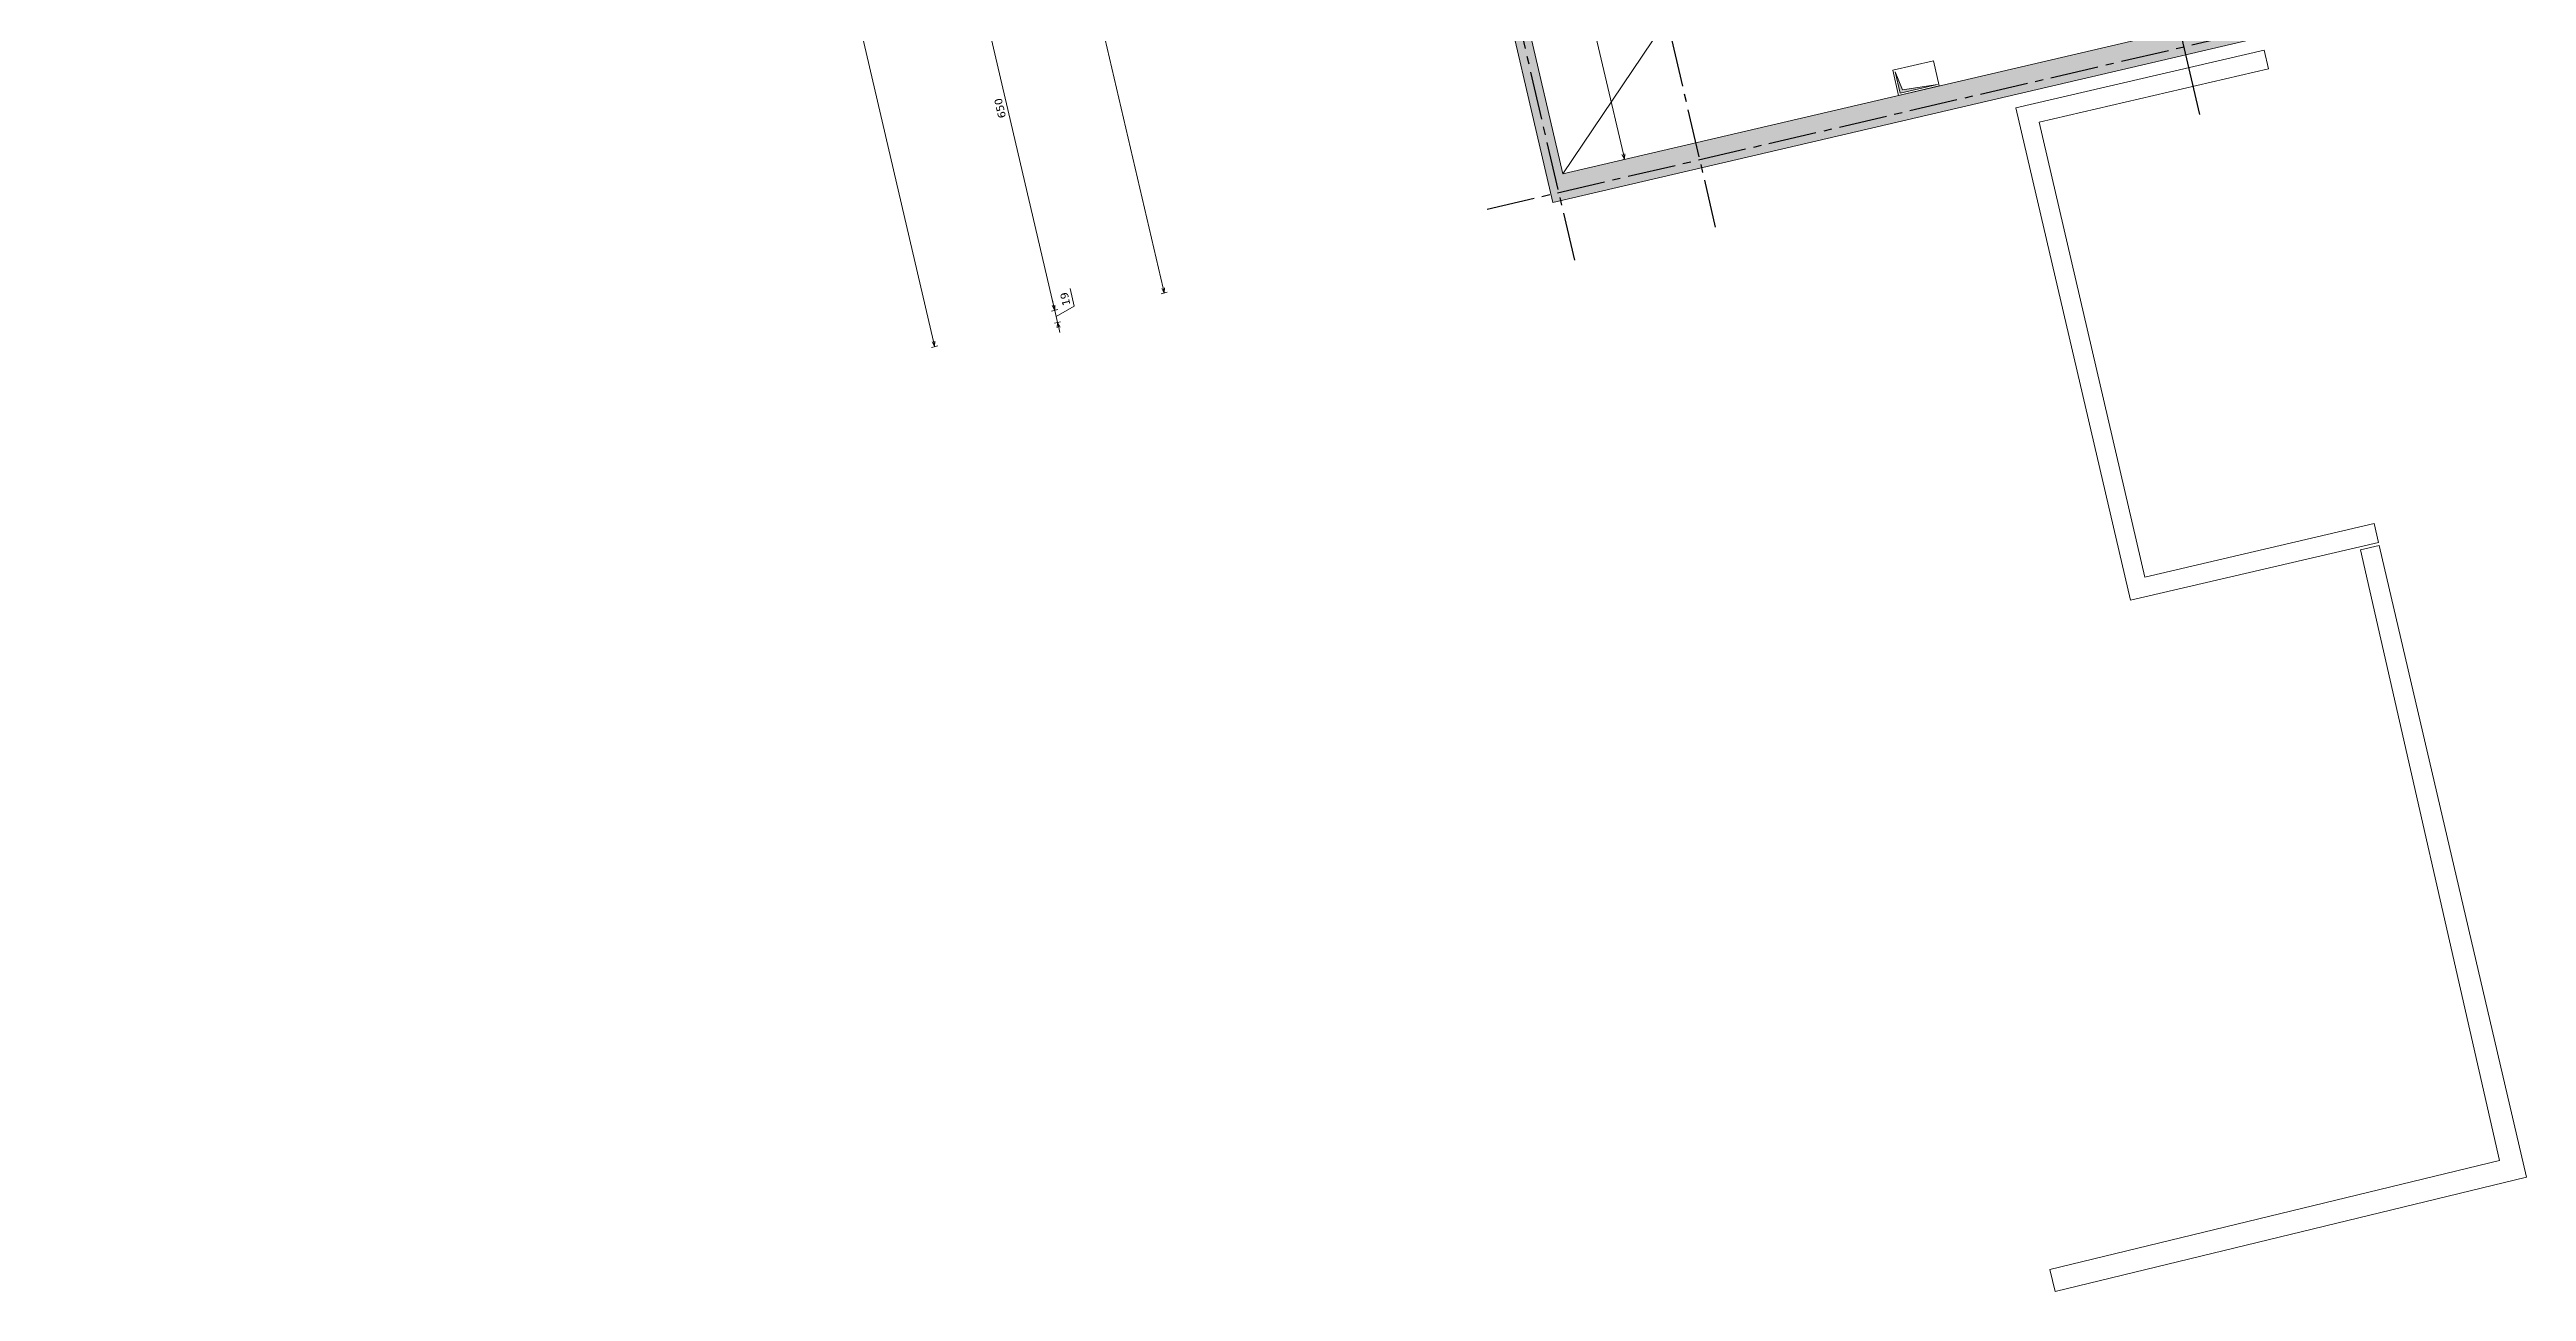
# Model space of a CAD drawing. Header units: metres. Extents: x -49 to 867749, y -579737 to 170817.
# Drawn here: x 867650.87 to 867689.38, y -409203.65 to -409184.36 of the extents above; entities that cross this region are included whole.
import ezdxf

# ---------------------------------------------------------------- set-up
doc = ezdxf.new("R2010")
doc.units = ezdxf.units.M
doc.header["$MEASUREMENT"] = 0
doc.header["$PDMODE"] = 3
doc.header["$PDSIZE"] = 0.1
doc.linetypes.add('AXES2', pattern=[1.125, 0.75, -0.125, 0.125, -0.125])
doc.layers.add('00-AXE-0.00', color=14, linetype='AXES2')
for name, color, linetype, lineweight in [('ACSP - Béton', 252, 'Continuous', 18), ('ACSP - Cotes', 7, 'Continuous', 18), ('ACSP - Trémie', 7, 'Continuous', 18)]:
    doc.layers.add(name, color=color, linetype=linetype, lineweight=lineweight)
doc.styles.add('COT', font='verdana.ttf')
doc.dimstyles.new('COT50', dxfattribs={"dimtxt": 0.12, "dimasz": 0.08, "dimexe": 0.05, "dimexo": 0, "dimgap": 0.05, "dimtad": 1, "dimdec": 0, "dimlfac": 100, "dimzin": 0, "dimdsep": 46, "dimtxsty": 'COT', "dimblk": 'OPEN30', "dimcen": 0.04, "dimdle": 0.05, "dimclrd": 256, "dimclre": 256, "dimclrt": 6, "dimadec": 0, "dimazin": 0, "dimtm": 1e-09, "dimtfac": 1, "dimtdec": 0, "dimtmove": 1, "dimatfit": 0, "dimldrblk": 'OPEN30', "dimfxl": 0.05, "dimfxlon": 1, "dimtolj": 1, "dimtzin": 0, "dimlwd": -1, "dimlwe": -1, "dimarcsym": 0})

# ---------------------------------------------------------------- blocks, each defined once
blk = doc.blocks.new('_Open30')
at = {"color": 0, "linetype": 'ByBlock', "lineweight": -2}
for p, q in [((-1, 0.27), (0, 0)), ((0, 0), (-1, -0.27)), ((0, 0), (-1, 0))]:
    blk.add_line(p, q, dxfattribs=at)
blk = doc.blocks.new('*D550')
at = {"layer": 'ACSP - Cotes', "transparency": 16777216}
for p, q in [((867665.148, -409175.278), (867665.246, -409175.255)), ((867668.179, -409188.062), (867665.215, -409175.344)), ((867668.149, -409188.151), (867668.246, -409188.128))]:
    blk.add_line(p, q, dxfattribs=at)
at = {"layer": 'Defpoints', "color": 0, "transparency": 16777216}
for p in [(867665.197, -409175.266), (867662.569, -409175.879), (867665.57, -409188.752)]:
    blk.add_point(p, dxfattribs=at)
at = {"layer": 'ACSP - Cotes', "transparency": 16777216, "xscale": 0.08, "yscale": 0.08, "zscale": 0.08}
for p, rotation in [((867665.197, -409175.266), 103.1212703830424), ((867668.198, -409188.14), 283.1212703830424)]:
    blk.add_blockref('_Open30', p, dxfattribs=dict(at, rotation=rotation))
at = {"layer": 'ACSP - Cotes', "color": 6, "transparency": 16777216, "insert": (867666.588, -409181.729), "char_height": 0.12, "attachment_point": 5, "rotation": 103.1213, "style": 'COT'}
blk.add_mtext('\\A1;1322', dxfattribs=at)
blk = doc.blocks.new('*D554')
at = {"layer": 'ACSP - Cotes', "transparency": 16777216}
for p, q in [((867666.8, -409188.341), (867666.737, -409188.071)), ((867666.447, -409188.42), (867666.544, -409188.397)), ((867666.477, -409188.33), (867666.459, -409188.252)), ((867666.539, -409188.597), (867666.495, -409188.408)), ((867666.539, -409188.597), (867666.495, -409188.408)), ((867666.517, -409188.503), (867666.8, -409188.341)), ((867666.491, -409188.609), (867666.588, -409188.586)), ((867666.557, -409188.675), (867666.576, -409188.753))]:
    blk.add_line(p, q, dxfattribs=at)
at = {"layer": 'Defpoints', "color": 0, "transparency": 16777216}
for p in [(867666.216, -409188.473), (867666.495, -409188.408), (867666.26, -409188.662)]:
    blk.add_point(p, dxfattribs=at)
at = {"layer": 'ACSP - Cotes', "transparency": 16777216, "xscale": 0.08, "yscale": 0.08, "zscale": 0.08}
for p, rotation in [((867666.495, -409188.408), 283.1212703830424), ((867666.539, -409188.597), 103.1212703830424)]:
    blk.add_blockref('_Open30', p, dxfattribs=dict(at, rotation=rotation))
at = {"layer": 'ACSP - Cotes', "color": 6, "transparency": 16777216, "insert": (867666.659, -409188.232), "char_height": 0.12, "attachment_point": 5, "rotation": 103.1213, "style": 'COT'}
blk.add_mtext('\\A1;19', dxfattribs=at)
blk = doc.blocks.new('*D596')
at = {"layer": 'ACSP - Cotes', "transparency": 16777216}
for p, q in [((867665.067, -409182.062), (867664.97, -409182.085)), ((867666.477, -409188.33), (867665.037, -409182.152)), ((867666.447, -409188.42), (867666.544, -409188.397))]:
    blk.add_line(p, q, dxfattribs=at)
at = {"layer": 'Defpoints', "color": 0, "transparency": 16777216}
for p in [(867671.695, -409180.517), (867665.019, -409182.074), (867666.216, -409188.473)]:
    blk.add_point(p, dxfattribs=at)
at = {"layer": 'ACSP - Cotes', "transparency": 16777216, "xscale": 0.08, "yscale": 0.08, "zscale": 0.08}
for p, rotation in [((867665.019, -409182.074), 103.1212703794849), ((867666.495, -409188.408), 283.1212703794849)]:
    blk.add_blockref('_Open30', p, dxfattribs=dict(at, rotation=rotation))
at = {"layer": 'ACSP - Cotes', "color": 6, "transparency": 16777216, "insert": (867665.647, -409185.267), "char_height": 0.12, "attachment_point": 5, "rotation": 103.1213, "style": 'COT'}
blk.add_mtext('\\A1;650', dxfattribs=at)
blk = doc.blocks.new('*D555')
at = {"layer": 'ACSP - Cotes', "transparency": 16777216}
for p, q in [((867650.966, -409130.582), (867651.063, -409130.559)), ((867664.61, -409188.894), (867651.033, -409130.648)), ((867664.579, -409188.983), (867664.677, -409188.961))]:
    blk.add_line(p, q, dxfattribs=at)
at = {"layer": 'Defpoints', "color": 0, "transparency": 16777216}
for p in [(867650.869, -409130.604), (867651.015, -409130.57), (867664.482, -409189.006)]:
    blk.add_point(p, dxfattribs=at)
at = {"layer": 'ACSP - Cotes', "transparency": 16777216, "xscale": 0.08, "yscale": 0.08, "zscale": 0.08}
for p, rotation in [((867651.015, -409130.57), 103.1212703830424), ((867664.628, -409188.972), 283.1212703830424)]:
    blk.add_blockref('_Open30', p, dxfattribs=dict(at, rotation=rotation))
at = {"layer": 'ACSP - Cotes', "color": 6, "transparency": 16777216, "insert": (867657.712, -409159.797), "char_height": 0.12, "attachment_point": 5, "rotation": 103.1213, "style": 'COT'}
blk.add_mtext('\\A1;5997', dxfattribs=at)
blk = doc.blocks.new('*D605')
at = {"layer": 'ACSP - Cotes', "transparency": 16777216}
for p, q in [((867672.424, -409173.581), (867672.375, -409173.593)), ((867675.336, -409185.983), (867672.442, -409173.659)), ((867675.354, -409186.061), (867675.305, -409186.072))]:
    blk.add_line(p, q, dxfattribs=at)
at = {"layer": 'Defpoints', "color": 0, "transparency": 16777216}
for p in [(867672.424, -409173.581), (867672.424, -409173.582), (867675.354, -409186.061)]:
    blk.add_point(p, dxfattribs=at)
at = {"layer": 'ACSP - Cotes', "transparency": 16777216, "xscale": 0.08, "yscale": 0.08, "zscale": 0.08}
for p, rotation in [((867672.424, -409173.582), 103.2129008308965), ((867675.354, -409186.061), 283.2129008308964)]:
    blk.add_blockref('_Open30', p, dxfattribs=dict(at, rotation=rotation))
at = {"layer": 'ACSP - Cotes', "color": 6, "transparency": 16777216, "insert": (867673.628, -409179.696), "char_height": 0.12, "attachment_point": 5, "rotation": 103.2129, "style": 'COT'}
blk.add_mtext('\\A1;1282', dxfattribs=at)

msp = doc.modelspace()

# ---------------------------------------------------------------- hatches: boundary and pattern name
at = {"layer": 'ACSP - Béton'}
h = msp.add_hatch(dxfattribs=at)
h.set_pattern_fill('AR-CONC', color=256, scale=0.04, style=0)
h.set_pattern_definition([(153.12127, (867581.12501, -409208.59036), (-0.0406854, 0.28511173), [0.03, -0.33]), (98.12127, (867581.125, -409208.59036), (-0.28042215, -0.1223544), [0.024, -0.264]), (203.57267, (867581.12162, -409208.5666), (-0.3211074, 0.16275755), [0.0254961, -0.28045684]), (149.30547, (867581.0471, -409208.6085), (-0.0324319, 0.4307809), [0.045, -0.495]), (199.75687, (867581.0444, -409208.5726), (-0.4643463, 0.2756492), [0.0382441, -0.4206852]), (94.30547, (867581.0471, -409208.6085), (-0.4643465, 0.2756488), [0.036, -0.396]), (124.12127, (867581.0575, -409208.56502), (0.10264065, 0.269089), [0.03, -0.33]), (69.12127, (867581.0575, -409208.56502), (-0.30458135, 0.0289378), [0.024, -0.264]), (174.57267, (867581.06605, -409208.5426), (-0.20194046, 0.2980269), [0.0254961, -0.28045684]), (140.62127, (867581.12501, -409208.59036), (-0.13078521, -0.02549152), [0, -0.2608, 0, -0.268, 0, -0.265]), (110.62127, (867581.12501, -409208.59036), (-0.1775338, 0.06666589), [0, -0.1528, 0, -0.2548, 0, -0.101]), (70.62127, (867581.14526, -409208.67723), (-0.03968742, 0.21000221), [0, -0.1, 0, -0.312, 0, -0.414]), (60.62127, (867581.15434, -409208.71618), (-0.09195287, 0.21809403), [0, -0.13, 0, -0.2072, 0, -0.294])])
h.paths.add_polyline_path([(867685.103, -409184.199), (867685.013, -409183.81), (867674.395, -409186.285), (867671.428, -409173.557), (867669.55, -409173.995), (867669.291, -409172.884), (867669.048, -409172.941), (867669.363, -409174.295), (867671.241, -409173.857), (867674.242, -409186.731)])
at = {"layer": 'ACSP - Trémie'}
msp.add_hatch(color=256, dxfattribs=at).paths.add_polyline_path([(867679.563, -409184.703), (867679.64, -409185.033), (867680.219, -409184.897), (867679.678, -409184.979)])

# ---------------------------------------------------------------- linework, layer by layer
at = {"layer": '00-AXE-0.00'}
for p, q in [((867676.771, -409187.117), (867662.726, -409126.865)), ((867674.579, -409187.628), (867660.535, -409127.376)), ((867686, -409183.862), (867673.172, -409186.852))]:
    msp.add_line(p, q, dxfattribs=at)
at = {"layer": 'ACSP - Béton', "lineweight": 30}
msp.add_line((867684.297, -409185.363), (867670.252, -409125.111), dxfattribs=at)
at = {"layer": 'ACSP - Béton'}
msp.add_lwpolyline([(867685.103, -409184.199), (867685.013, -409183.81), (867674.395, -409186.285), (867671.428, -409173.557), (867669.55, -409173.995), (867669.291, -409172.884), (867669.048, -409172.941), (867669.363, -409174.295), (867671.241, -409173.857), (867674.242, -409186.731), (867685.103, -409184.199)], dxfattribs=at)
for points in [[(867687.076, -409192.013), (867687.008, -409191.721), (867683.444, -409192.556), (867681.799, -409185.485), (867685.364, -409184.655), (867685.296, -409184.363), (867681.439, -409185.261), (867683.222, -409192.911)], [(867681.965, -409203.313), (867688.957, -409201.621), (867686.795, -409192.13), (867687.087, -409192.061), (867689.376, -409201.88), (867682.048, -409203.653)]]:
    msp.add_lwpolyline(points, close=True, dxfattribs=at)
at = {"layer": 'ACSP - Cotes'}
msp.add_lwpolyline([(867674.395, -409186.285), (867677.495, -409181.687)], dxfattribs=at)
at = {"layer": 'ACSP - Trémie'}
msp.add_lwpolyline([(867679.615, -409185.068), (867679.524, -409184.678), (867680.157, -409184.531), (867680.248, -409184.92)], close=True, dxfattribs=at)
msp.add_lwpolyline([(867679.563, -409184.703), (867679.64, -409185.033), (867680.219, -409184.897), (867679.678, -409184.979), (867679.563, -409184.703)], dxfattribs=at)

# ---------------------------------------------------------------- dimensions: what is measured, and where the dimension line sits
at = {"layer": 'ACSP - Cotes'}
for p1, p2, distance, picture, middle in [((867664.482, -409189.006), (867650.869, -409130.604), -0.15, '*D555', (867657.712, -409159.797)), ((867665.57, -409188.752), (867662.569, -409175.879), -2.698, '*D550', (867666.588, -409181.729)), ((867666.26, -409188.662), (867666.216, -409188.473), -0.287, '*D554', (867666.679, -409188.318))]:
    dim = msp.add_aligned_dim(p1=p1, p2=p2, distance=distance, dimstyle='COT50', dxfattribs=at)
    dim.commit()
    dim.dimension.update_dxf_attribs({"geometry": picture, "text_midpoint": middle})
dim = msp.add_linear_dim(base=(867672.424, -409173.582), p1=(867675.354, -409186.061), p2=(867672.424, -409173.581), angle=103.2129, dimstyle='COT50', dxfattribs=at)
dim.commit()
dim.dimension.update_dxf_attribs({"geometry": '*D605', "text_midpoint": (867673.738, -409179.67), "dimtype": 161})
dim = msp.add_linear_dim(base=(867665.019, -409182.074), p1=(867666.216, -409188.473), p2=(867671.695, -409180.517), angle=283.1213, dimstyle='COT50', dxfattribs=at)
dim.commit()
dim.dimension.update_dxf_attribs({"geometry": '*D596', "text_midpoint": (867665.647, -409185.267)})

doc.saveas('drawing.dxf')
